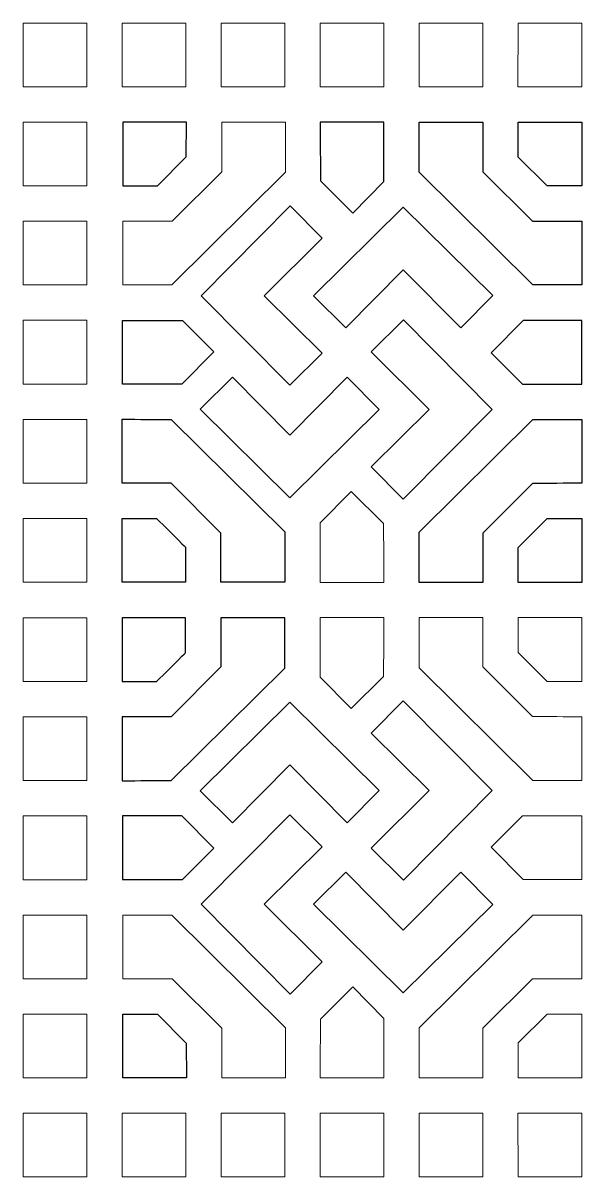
# Model space of a CAD drawing. Header units: centimetres. Extents: x -64 to 64, y -59 to 59.
# Drawn here: x -34.7 to -7.1, y -58.7 to -1.7 of the extents above; entities that cross this region are included whole.
import ezdxf

# ---------------------------------------------------------------- set-up
doc = ezdxf.new("R2010")
doc.units = ezdxf.units.CM
doc.header["$MEASUREMENT"] = 0
doc.layers.add('layer 1', color=7, linetype='Continuous')

msp = doc.modelspace()

# ---------------------------------------------------------------- linework, layer by layer
at = {"layer": 'layer 1', "color": 140, "lineweight": 9}
for points in [[(-34.67883, -4.80124), (-31.52833, -4.80124), (-31.52833, -1.65162), (-34.67883, -1.65162), (-34.67883, -4.80124)], [(-29.78341, -4.80124), (-26.63291, -4.80124), (-26.63291, -1.65162), (-29.78341, -1.65162), (-29.78341, -4.80124)], [(-24.88801, -4.80124), (-21.73751, -4.80124), (-21.73751, -1.65162), (-24.88801, -1.65162), (-24.88801, -4.80124)], [(-19.9926, -4.80124), (-16.8421, -4.80124), (-16.8421, -1.65162), (-19.9926, -1.65162), (-19.9926, -4.80124)], [(-15.0972, -4.80124), (-11.9467, -4.80124), (-11.9467, -1.65162), (-15.0972, -1.65162), (-15.0972, -4.80124)], [(-34.67883, -9.69527), (-31.52833, -9.69527), (-31.52833, -6.54565), (-34.67883, -6.54565), (-34.67883, -9.69527)], [(-34.67883, -14.5893), (-31.52833, -14.5893), (-31.52833, -11.43968), (-34.67883, -11.43968), (-34.67883, -14.5893)], [(-34.67883, -19.48333), (-31.52833, -19.48333), (-31.52833, -16.33371), (-34.67883, -16.33371), (-34.67883, -19.48333)], [(-34.67883, -24.37736), (-31.52833, -24.37736), (-31.52833, -21.22774), (-34.67883, -21.22774), (-34.67883, -24.37736)], [(-34.67883, -29.27139), (-31.52833, -29.27139), (-31.52833, -26.12177), (-34.67883, -26.12177), (-34.67883, -29.27139)], [(-34.67883, -34.18147), (-31.52833, -34.18147), (-31.52833, -31.03185), (-34.67883, -31.03185), (-34.67883, -34.18147)], [(-34.67883, -39.0755), (-31.52833, -39.0755), (-31.52833, -35.92588), (-34.67883, -35.92588), (-34.67883, -39.0755)], [(-34.67883, -43.96953), (-31.52833, -43.96953), (-31.52833, -40.81991), (-34.67883, -40.81991), (-34.67883, -43.96953)], [(-34.67883, -48.86356), (-31.52833, -48.86356), (-31.52833, -45.71394), (-34.67883, -45.71394), (-34.67883, -48.86356)], [(-34.67883, -53.75759), (-31.52833, -53.75759), (-31.52833, -50.60797), (-34.67883, -50.60797), (-34.67883, -53.75759)], [(-34.67883, -58.65162), (-31.52833, -58.65162), (-31.52833, -55.502), (-34.67883, -55.502), (-34.67883, -58.65162)], [(-24.88801, -58.65162), (-21.73751, -58.65162), (-21.73751, -55.502), (-24.88801, -55.502), (-24.88801, -58.65162)], [(-15.0972, -58.65162), (-11.9467, -58.65162), (-11.9467, -55.502), (-15.0972, -55.502), (-15.0972, -58.65162)]]:
    msp.add_lwpolyline(points, close=True, dxfattribs=at)
for points, knots in [([(-10.22222, -4.80628), (-10.22222, -4.80628), (-10.20179, -1.65162), (-10.20179, -1.65162), (-10.20179, -1.65162), (-10.20179, -1.65162), (-7.05128, -1.65162), (-7.05128, -1.65162), (-7.05128, -1.65162), (-7.05128, -1.65162), (-7.05128, -4.80124), (-7.05128, -4.80124), (-7.05128, -4.80124), (-8.10828, -4.80124), (-9.16524, -4.80462), (-10.22222, -4.80628)], [0, 0, 0, 0, 0.2, 0.2, 0.2, 0.2, 0.4, 0.4, 0.4, 0.4, 0.6, 0.6, 0.6, 0.6, 1, 1, 1, 1]), ([(-29.75035, -11.43974), (-29.75035, -14.58936), (-29.75035, -14.58936), (-29.75035, -14.58936), (-29.75035, -14.58936), (-28.90253, -14.59069), (-28.12731, -14.58169), (-27.31952, -14.58297), (-27.31952, -14.58297), (-27.31952, -14.58297), (-21.70443, -9.02397), (-21.70443, -9.02397), (-21.70443, -9.02397), (-21.70443, -9.02397), (-21.70443, -6.54571), (-21.70443, -6.54571), (-21.70443, -6.54571), (-21.70443, -6.54571), (-24.85494, -6.54571), (-24.85494, -6.54571), (-24.85494, -6.54571), (-24.85494, -6.54571), (-24.85494, -8.99514), (-24.85494, -8.99514), (-24.85494, -8.99514), (-24.85494, -8.99514), (-27.31396, -11.4321), (-27.31396, -11.4321), (-27.31396, -11.4321), (-28.1213, -11.43082), (-28.90302, -11.44107), (-29.75035, -11.43974)], [0, 0, 0, 0, 0.11111111, 0.11111111, 0.11111111, 0.11111111, 0.22222222, 0.22222222, 0.22222222, 0.22222222, 0.33333333, 0.33333333, 0.33333333, 0.33333333, 0.44444444, 0.44444444, 0.44444444, 0.44444444, 0.55555556, 0.55555556, 0.55555556, 0.55555556, 0.66666667, 0.66666667, 0.66666667, 0.66666667, 0.77777778, 0.77777778, 0.77777778, 0.77777778, 1, 1, 1, 1]), ([(-25.8688, -15.12061), (-25.8688, -15.12061), (-21.48263, -10.68796), (-21.48263, -10.68796), (-21.48263, -10.68796), (-21.48263, -10.68796), (-19.8986, -12.27906), (-19.8986, -12.27906), (-19.8986, -12.27906), (-19.8986, -12.27906), (-22.76754, -15.11936), (-22.76754, -15.11936), (-22.76754, -15.11936), (-22.76754, -15.11936), (-19.89509, -17.95074), (-19.89509, -17.95074), (-19.89509, -17.95074), (-19.89509, -17.95074), (-21.49135, -19.53902), (-21.49135, -19.53902), (-21.49135, -19.53902), (-21.49135, -19.53902), (-25.8688, -15.12061), (-25.8688, -15.12061)], [0, 0, 0, 0, 0.14285714, 0.14285714, 0.14285714, 0.14285714, 0.28571429, 0.28571429, 0.28571429, 0.28571429, 0.42857143, 0.42857143, 0.42857143, 0.42857143, 0.57142857, 0.57142857, 0.57142857, 0.57142857, 0.71428571, 0.71428571, 0.71428571, 0.71428571, 1, 1, 1, 1]), ([(-15.88278, -13.83861), (-15.88278, -13.83861), (-18.72388, -16.70674), (-18.72388, -16.70674), (-18.72388, -16.70674), (-18.72388, -16.70674), (-20.31543, -15.12315), (-20.31543, -15.12315), (-20.31543, -15.12315), (-20.31543, -15.12315), (-15.88173, -10.738), (-15.88173, -10.738), (-15.88173, -10.738), (-15.88173, -10.738), (-11.46188, -15.11444), (-11.46188, -15.11444), (-11.46188, -15.11444), (-11.46188, -15.11444), (-13.04592, -16.70554), (-13.04592, -16.70554), (-13.04592, -16.70554), (-13.04592, -16.70554), (-15.88278, -13.83861), (-15.88278, -13.83861)], [0, 0, 0, 0, 0.14285714, 0.14285714, 0.14285714, 0.14285714, 0.28571429, 0.28571429, 0.28571429, 0.28571429, 0.42857143, 0.42857143, 0.42857143, 0.42857143, 0.57142857, 0.57142857, 0.57142857, 0.57142857, 0.71428571, 0.71428571, 0.71428571, 0.71428571, 1, 1, 1, 1]), ([(-11.49617, -20.73456), (-11.49617, -20.73456), (-15.88219, -25.16662), (-15.88219, -25.16662), (-15.88219, -25.16662), (-15.88219, -25.16662), (-17.46622, -23.57552), (-17.46622, -23.57552), (-17.46622, -23.57552), (-17.46622, -23.57552), (-14.59728, -20.73522), (-14.59728, -20.73522), (-14.59728, -20.73522), (-14.59728, -20.73522), (-17.46502, -17.89915), (-17.46502, -17.89915), (-17.46502, -17.89915), (-17.46502, -17.89915), (-15.87347, -16.31556), (-15.87347, -16.31556), (-15.87347, -16.31556), (-15.87347, -16.31556), (-11.49617, -20.73456), (-11.49617, -20.73456)], [0, 0, 0, 0, 0.14285714, 0.14285714, 0.14285714, 0.14285714, 0.28571429, 0.28571429, 0.28571429, 0.28571429, 0.42857143, 0.42857143, 0.42857143, 0.42857143, 0.57142857, 0.57142857, 0.57142857, 0.57142857, 0.71428571, 0.71428571, 0.71428571, 0.71428571, 1, 1, 1, 1]), ([(-19.99661, -26.34537), (-19.99522, -27.32338), (-19.99413, -28.30141), (-19.9926, -29.27942), (-19.9926, -29.27942), (-19.9926, -29.27942), (-19.99258, -29.27942), (-16.84208, -29.27942), (-16.84208, -29.27942), (-16.8434, -28.43234), (-16.855, -27.18201), (-16.85629, -26.37489), (-16.85629, -26.37489), (-16.85629, -26.37489), (-18.45255, -24.78661), (-18.45255, -24.78661), (-18.45255, -24.78661), (-18.45255, -24.78661), (-19.99661, -26.34537), (-19.99661, -26.34537)], [0, 0, 0, 0, 0.16666667, 0.16666667, 0.16666667, 0.16666667, 0.33333333, 0.33333333, 0.33333333, 0.33333333, 0.5, 0.5, 0.5, 0.5, 0.66666667, 0.66666667, 0.66666667, 0.66666667, 1, 1, 1, 1]), ([(-19.99661, -33.95787), (-19.99522, -32.97986), (-19.99413, -32.00183), (-19.9926, -31.02382), (-19.9926, -31.02382), (-19.9926, -31.02382), (-19.99258, -31.02382), (-16.84208, -31.02382), (-16.84208, -31.02382), (-16.8434, -31.8709), (-16.855, -33.12123), (-16.85629, -33.92835), (-16.85629, -33.92835), (-16.85629, -33.92835), (-18.45255, -35.51663), (-18.45255, -35.51663), (-18.45255, -35.51663), (-18.45255, -35.51663), (-19.99661, -33.95787), (-19.99661, -33.95787)], [0, 0, 0, 0, 0.16666667, 0.16666667, 0.16666667, 0.16666667, 0.33333333, 0.33333333, 0.33333333, 0.33333333, 0.5, 0.5, 0.5, 0.5, 0.66666667, 0.66666667, 0.66666667, 0.66666667, 1, 1, 1, 1]), ([(-9.48767, -35.91022), (-8.68033, -35.90894), (-7.90555, -35.9192), (-7.05823, -35.91786), (-7.05823, -35.91786), (-7.05823, -35.91786), (-7.05599, -39.06748), (-7.05599, -39.06748), (-7.05599, -39.06748), (-7.90381, -39.0688), (-8.67432, -39.0598), (-9.48211, -39.06109), (-9.48211, -39.06109), (-9.48211, -39.06109), (-15.0972, -33.50208), (-15.0972, -33.50208), (-15.0972, -33.50208), (-15.0972, -33.50208), (-15.0972, -31.02382), (-15.0972, -31.02382), (-15.0972, -31.02382), (-15.0972, -31.02382), (-11.94669, -31.02382), (-11.94669, -31.02382), (-11.94669, -31.02382), (-11.94669, -31.02382), (-11.94779, -33.45079), (-11.94779, -33.45079), (-11.94779, -33.45079), (-11.94779, -33.45079), (-9.48767, -35.91022), (-9.48767, -35.91022)], [0, 0, 0, 0, 0.11111111, 0.11111111, 0.11111111, 0.11111111, 0.22222222, 0.22222222, 0.22222222, 0.22222222, 0.33333333, 0.33333333, 0.33333333, 0.33333333, 0.44444444, 0.44444444, 0.44444444, 0.44444444, 0.55555556, 0.55555556, 0.55555556, 0.55555556, 0.66666667, 0.66666667, 0.66666667, 0.66666667, 0.77777778, 0.77777778, 0.77777778, 0.77777778, 1, 1, 1, 1]), ([(-7.05599, -31.02382), (-7.05599, -31.02382), (-7.05599, -34.17346), (-7.05599, -34.17346), (-7.05599, -34.17346), (-7.05599, -34.17346), (-8.76688, -34.17481), (-8.76688, -34.17481), (-8.76688, -34.17481), (-8.76688, -34.17481), (-10.1965, -32.7456), (-10.1965, -32.7456), (-10.1965, -32.7456), (-10.1965, -32.7456), (-10.20179, -31.02382), (-10.20179, -31.02382), (-10.20179, -31.02382), (-10.20179, -31.02382), (-7.05599, -31.02382), (-7.05599, -31.02382)], [0, 0, 0, 0, 0.16666667, 0.16666667, 0.16666667, 0.16666667, 0.33333333, 0.33333333, 0.33333333, 0.33333333, 0.5, 0.5, 0.5, 0.5, 0.66666667, 0.66666667, 0.66666667, 0.66666667, 1, 1, 1, 1]), ([(-11.49617, -39.56868), (-11.49617, -39.56868), (-15.88219, -35.13662), (-15.88219, -35.13662), (-15.88219, -35.13662), (-15.88219, -35.13662), (-17.46622, -36.72772), (-17.46622, -36.72772), (-17.46622, -36.72772), (-17.46622, -36.72772), (-14.59728, -39.56802), (-14.59728, -39.56802), (-14.59728, -39.56802), (-14.59728, -39.56802), (-17.46502, -42.40409), (-17.46502, -42.40409), (-17.46502, -42.40409), (-17.46502, -42.40409), (-15.87347, -43.98768), (-15.87347, -43.98768), (-15.87347, -43.98768), (-15.87347, -43.98768), (-11.49617, -39.56868), (-11.49617, -39.56868)], [0, 0, 0, 0, 0.14285714, 0.14285714, 0.14285714, 0.14285714, 0.28571429, 0.28571429, 0.28571429, 0.28571429, 0.42857143, 0.42857143, 0.42857143, 0.42857143, 0.57142857, 0.57142857, 0.57142857, 0.57142857, 0.71428571, 0.71428571, 0.71428571, 0.71428571, 1, 1, 1, 1]), ([(-25.8688, -45.18263), (-25.8688, -45.18263), (-21.48263, -49.61528), (-21.48263, -49.61528), (-21.48263, -49.61528), (-21.48263, -49.61528), (-19.8986, -48.02418), (-19.8986, -48.02418), (-19.8986, -48.02418), (-19.8986, -48.02418), (-22.76754, -45.18388), (-22.76754, -45.18388), (-22.76754, -45.18388), (-22.76754, -45.18388), (-19.89509, -42.3525), (-19.89509, -42.3525), (-19.89509, -42.3525), (-19.89509, -42.3525), (-21.49135, -40.76422), (-21.49135, -40.76422), (-21.49135, -40.76422), (-21.49135, -40.76422), (-25.8688, -45.18263), (-25.8688, -45.18263)], [0, 0, 0, 0, 0.14285714, 0.14285714, 0.14285714, 0.14285714, 0.28571429, 0.28571429, 0.28571429, 0.28571429, 0.42857143, 0.42857143, 0.42857143, 0.42857143, 0.57142857, 0.57142857, 0.57142857, 0.57142857, 0.71428571, 0.71428571, 0.71428571, 0.71428571, 1, 1, 1, 1]), ([(-7.05599, -43.95297), (-7.05599, -43.95297), (-7.05599, -40.81595), (-7.05599, -40.81595), (-7.05599, -40.81595), (-7.90331, -40.81463), (-9.1788, -40.81717), (-9.98615, -40.81589), (-9.98615, -40.81589), (-9.98615, -40.81589), (-11.54535, -42.35951), (-11.54535, -42.35951), (-11.54535, -42.35951), (-11.54535, -42.35951), (-9.95662, -43.95532), (-9.95662, -43.95532), (-9.95662, -43.95532), (-9.14928, -43.95661), (-7.9033, -43.95164), (-7.05599, -43.95297)], [0, 0, 0, 0, 0.16666667, 0.16666667, 0.16666667, 0.16666667, 0.33333333, 0.33333333, 0.33333333, 0.33333333, 0.5, 0.5, 0.5, 0.5, 0.66666667, 0.66666667, 0.66666667, 0.66666667, 1, 1, 1, 1]), ([(-15.88278, -46.46463), (-15.88278, -46.46463), (-18.72388, -43.5965), (-18.72388, -43.5965), (-18.72388, -43.5965), (-18.72388, -43.5965), (-20.31543, -45.18009), (-20.31543, -45.18009), (-20.31543, -45.18009), (-20.31543, -45.18009), (-15.88173, -49.56524), (-15.88173, -49.56524), (-15.88173, -49.56524), (-15.88173, -49.56524), (-11.46188, -45.1888), (-11.46188, -45.1888), (-11.46188, -45.1888), (-11.46188, -45.1888), (-13.04592, -43.5977), (-13.04592, -43.5977), (-13.04592, -43.5977), (-13.04592, -43.5977), (-15.88278, -46.46463), (-15.88278, -46.46463)], [0, 0, 0, 0, 0.14285714, 0.14285714, 0.14285714, 0.14285714, 0.28571429, 0.28571429, 0.28571429, 0.28571429, 0.42857143, 0.42857143, 0.42857143, 0.42857143, 0.57142857, 0.57142857, 0.57142857, 0.57142857, 0.71428571, 0.71428571, 0.71428571, 0.71428571, 1, 1, 1, 1]), ([(-29.75035, -48.8635), (-29.75035, -45.71388), (-29.75035, -45.71388), (-29.75035, -45.71388), (-29.75035, -45.71388), (-28.90253, -45.71255), (-28.12731, -45.72155), (-27.31952, -45.72027), (-27.31952, -45.72027), (-27.31952, -45.72027), (-21.70443, -51.27927), (-21.70443, -51.27927), (-21.70443, -51.27927), (-21.70443, -51.27927), (-21.70443, -53.75753), (-21.70443, -53.75753), (-21.70443, -53.75753), (-21.70443, -53.75753), (-24.85494, -53.75753), (-24.85494, -53.75753), (-24.85494, -53.75753), (-24.85494, -53.75753), (-24.85494, -51.3081), (-24.85494, -51.3081), (-24.85494, -51.3081), (-24.85494, -51.3081), (-27.31396, -48.87114), (-27.31396, -48.87114), (-27.31396, -48.87114), (-28.1213, -48.87242), (-28.90302, -48.86217), (-29.75035, -48.8635)], [0, 0, 0, 0, 0.11111111, 0.11111111, 0.11111111, 0.11111111, 0.22222222, 0.22222222, 0.22222222, 0.22222222, 0.33333333, 0.33333333, 0.33333333, 0.33333333, 0.44444444, 0.44444444, 0.44444444, 0.44444444, 0.55555556, 0.55555556, 0.55555556, 0.55555556, 0.66666667, 0.66666667, 0.66666667, 0.66666667, 0.77777778, 0.77777778, 0.77777778, 0.77777778, 1, 1, 1, 1]), ([(-7.05596, -45.7203), (-7.05596, -45.7203), (-7.05128, -48.86356), (-7.05128, -48.86356), (-7.05128, -48.86356), (-7.05128, -48.86356), (-9.48767, -48.8712), (-9.48767, -48.8712), (-9.48767, -48.8712), (-9.48767, -48.8712), (-11.94669, -51.30816), (-11.94669, -51.30816), (-11.94669, -51.30816), (-11.94669, -51.30816), (-11.94669, -53.75759), (-11.94669, -53.75759), (-11.94669, -53.75759), (-11.94669, -53.75759), (-15.0972, -53.75759), (-15.0972, -53.75759), (-15.0972, -53.75759), (-15.0972, -53.75759), (-15.0972, -51.27933), (-15.0972, -51.27933), (-15.0972, -51.27933), (-15.0972, -51.27933), (-9.48211, -45.72032), (-9.48211, -45.72032), (-9.48211, -45.72032), (-8.67432, -45.72161), (-7.90378, -45.71898), (-7.05596, -45.7203)], [0, 0, 0, 0, 0.11111111, 0.11111111, 0.11111111, 0.11111111, 0.22222222, 0.22222222, 0.22222222, 0.22222222, 0.33333333, 0.33333333, 0.33333333, 0.33333333, 0.44444444, 0.44444444, 0.44444444, 0.44444444, 0.55555556, 0.55555556, 0.55555556, 0.55555556, 0.66666667, 0.66666667, 0.66666667, 0.66666667, 0.77777778, 0.77777778, 0.77777778, 0.77777778, 1, 1, 1, 1]), ([(-19.9784, -50.85307), (-19.97968, -51.66018), (-19.99128, -52.91052), (-19.99261, -53.75759), (-19.99261, -53.75759), (-19.99261, -53.75759), (-16.8421, -53.75759), (-16.8421, -53.75759), (-16.8421, -53.75759), (-16.84077, -52.91051), (-16.83936, -51.63066), (-16.83807, -50.82355), (-16.83807, -50.82355), (-16.83807, -50.82355), (-18.38213, -49.26478), (-18.38213, -49.26478), (-18.38213, -49.26478), (-18.38213, -49.26478), (-19.9784, -50.85307), (-19.9784, -50.85307)], [0, 0, 0, 0, 0.16666667, 0.16666667, 0.16666667, 0.16666667, 0.33333333, 0.33333333, 0.33333333, 0.33333333, 0.5, 0.5, 0.5, 0.5, 0.66666667, 0.66666667, 0.66666667, 0.66666667, 1, 1, 1, 1]), ([(-7.05599, -50.60797), (-7.05599, -50.60797), (-7.05599, -53.75759), (-7.05599, -53.75759), (-7.05599, -53.75759), (-7.05599, -53.75759), (-10.20179, -53.75759), (-10.20179, -53.75759), (-10.20179, -53.75759), (-10.20179, -53.75759), (-10.1965, -52.03581), (-10.1965, -52.03581), (-10.1965, -52.03581), (-10.1965, -52.03581), (-8.76688, -50.6066), (-8.76688, -50.6066), (-8.76688, -50.6066), (-8.76688, -50.6066), (-7.05599, -50.60797), (-7.05599, -50.60797)], [0, 0, 0, 0, 0.16666667, 0.16666667, 0.16666667, 0.16666667, 0.33333333, 0.33333333, 0.33333333, 0.33333333, 0.5, 0.5, 0.5, 0.5, 0.66666667, 0.66666667, 0.66666667, 0.66666667, 1, 1, 1, 1]), ([(-26.63291, -58.65162), (-26.63291, -58.65162), (-29.78342, -58.65162), (-29.78342, -58.65162), (-29.78342, -58.65162), (-29.78342, -58.65162), (-29.78342, -55.502), (-29.78342, -55.502), (-29.78342, -55.502), (-29.78342, -55.502), (-26.63291, -55.502), (-26.63291, -55.502), (-26.63291, -55.502), (-26.63291, -55.502), (-26.63291, -58.65162), (-26.63291, -58.65162)], [0, 0, 0, 0, 0.2, 0.2, 0.2, 0.2, 0.4, 0.4, 0.4, 0.4, 0.6, 0.6, 0.6, 0.6, 1, 1, 1, 1]), ([(-16.8421, -58.65162), (-16.8421, -58.65162), (-19.99261, -58.65162), (-19.99261, -58.65162), (-19.99261, -58.65162), (-19.99261, -58.65162), (-19.99261, -55.502), (-19.99261, -55.502), (-19.99261, -55.502), (-19.99261, -55.502), (-16.8421, -55.502), (-16.8421, -55.502), (-16.8421, -55.502), (-16.8421, -55.502), (-16.8421, -58.65162), (-16.8421, -58.65162)], [0, 0, 0, 0, 0.2, 0.2, 0.2, 0.2, 0.4, 0.4, 0.4, 0.4, 0.6, 0.6, 0.6, 0.6, 1, 1, 1, 1]), ([(-10.22222, -55.49696), (-10.22222, -55.49696), (-10.20179, -58.65162), (-10.20179, -58.65162), (-10.20179, -58.65162), (-10.20179, -58.65162), (-7.05128, -58.65162), (-7.05128, -58.65162), (-7.05128, -58.65162), (-7.05128, -58.65162), (-7.05128, -55.502), (-7.05128, -55.502), (-7.05128, -55.502), (-8.10828, -55.502), (-9.16524, -55.49862), (-10.22222, -55.49696)], [0, 0, 0, 0, 0.2, 0.2, 0.2, 0.2, 0.4, 0.4, 0.4, 0.4, 0.6, 0.6, 0.6, 0.6, 1, 1, 1, 1])]:
    msp.add_open_spline(points, degree=3, knots=knots, dxfattribs=at)
at = {"layer": 'layer 1', "color": 140}
for points, knots in [([(-28.03474, -9.6967), (-28.03474, -9.6967), (-29.75129, -9.69532), (-29.75129, -9.69532), (-29.75129, -9.69532), (-29.74948, -8.69721), (-29.74761, -7.6482), (-29.74564, -6.54571), (-29.74564, -6.54571), (-29.74564, -6.54571), (-26.59984, -6.54571), (-26.59984, -6.54571), (-26.59984, -6.54571), (-26.59984, -6.54571), (-26.60905, -8.26724), (-26.60905, -8.26724), (-26.60905, -8.26724), (-26.60905, -8.26724), (-28.03474, -9.6967), (-28.03474, -9.6967)], [0, 0, 0, 0, 0.16666667, 0.16666667, 0.16666667, 0.16666667, 0.33333333, 0.33333333, 0.33333333, 0.33333333, 0.5, 0.5, 0.5, 0.5, 0.66666667, 0.66666667, 0.66666667, 0.66666667, 1, 1, 1, 1]), ([(-19.9784, -9.45017), (-19.97968, -8.64306), (-19.99128, -7.39272), (-19.99261, -6.54565), (-19.99261, -6.54565), (-19.99261, -6.54565), (-16.8421, -6.54565), (-16.8421, -6.54565), (-16.8421, -6.54565), (-16.84077, -7.39273), (-16.83936, -8.67258), (-16.83807, -9.47969), (-16.83807, -9.47969), (-16.83807, -9.47969), (-18.38213, -11.03846), (-18.38213, -11.03846), (-18.38213, -11.03846), (-18.38213, -11.03846), (-19.9784, -9.45017), (-19.9784, -9.45017)], [0, 0, 0, 0, 0.16666667, 0.16666667, 0.16666667, 0.16666667, 0.33333333, 0.33333333, 0.33333333, 0.33333333, 0.5, 0.5, 0.5, 0.5, 0.66666667, 0.66666667, 0.66666667, 0.66666667, 1, 1, 1, 1]), ([(-7.05596, -14.58294), (-7.05596, -14.58294), (-7.05128, -11.43968), (-7.05128, -11.43968), (-7.05128, -11.43968), (-7.05128, -11.43968), (-9.48767, -11.43204), (-9.48767, -11.43204), (-9.48767, -11.43204), (-9.48767, -11.43204), (-11.94669, -8.99508), (-11.94669, -8.99508), (-11.94669, -8.99508), (-11.94669, -8.99508), (-11.94669, -6.54565), (-11.94669, -6.54565), (-11.94669, -6.54565), (-11.94669, -6.54565), (-15.0972, -6.54565), (-15.0972, -6.54565), (-15.0972, -6.54565), (-15.0972, -6.54565), (-15.0972, -9.02391), (-15.0972, -9.02391), (-15.0972, -9.02391), (-15.0972, -9.02391), (-9.48211, -14.58292), (-9.48211, -14.58292), (-9.48211, -14.58292), (-8.67432, -14.58163), (-7.90378, -14.58426), (-7.05596, -14.58294)], [0, 0, 0, 0, 0.11111111, 0.11111111, 0.11111111, 0.11111111, 0.22222222, 0.22222222, 0.22222222, 0.22222222, 0.33333333, 0.33333333, 0.33333333, 0.33333333, 0.44444444, 0.44444444, 0.44444444, 0.44444444, 0.55555556, 0.55555556, 0.55555556, 0.55555556, 0.66666667, 0.66666667, 0.66666667, 0.66666667, 0.77777778, 0.77777778, 0.77777778, 0.77777778, 1, 1, 1, 1]), ([(-7.05599, -9.69527), (-7.05599, -9.69527), (-7.05599, -6.54565), (-7.05599, -6.54565), (-7.05599, -6.54565), (-7.05599, -6.54565), (-10.20179, -6.54565), (-10.20179, -6.54565), (-10.20179, -6.54565), (-10.20179, -6.54565), (-10.1965, -8.26743), (-10.1965, -8.26743), (-10.1965, -8.26743), (-10.1965, -8.26743), (-8.76688, -9.69664), (-8.76688, -9.69664), (-8.76688, -9.69664), (-8.76688, -9.69664), (-7.05599, -9.69527), (-7.05599, -9.69527)], [0, 0, 0, 0, 0.16666667, 0.16666667, 0.16666667, 0.16666667, 0.33333333, 0.33333333, 0.33333333, 0.33333333, 0.5, 0.5, 0.5, 0.5, 0.66666667, 0.66666667, 0.66666667, 0.66666667, 1, 1, 1, 1]), ([(-29.76321, -16.35031), (-29.76529, -17.49424), (-29.76716, -18.53695), (-29.76885, -19.48729), (-29.76885, -19.48729), (-29.76885, -19.48729), (-26.82926, -19.48572), (-26.82926, -19.48572), (-26.82926, -19.48572), (-26.82926, -19.48572), (-25.24053, -17.8899), (-25.24053, -17.8899), (-25.24053, -17.8899), (-25.24053, -17.8899), (-26.79973, -16.34628), (-26.79973, -16.34628), (-26.79973, -16.34628), (-27.60708, -16.34757), (-28.91589, -16.34898), (-29.76321, -16.35031)], [0, 0, 0, 0, 0.16666667, 0.16666667, 0.16666667, 0.16666667, 0.33333333, 0.33333333, 0.33333333, 0.33333333, 0.5, 0.5, 0.5, 0.5, 0.66666667, 0.66666667, 0.66666667, 0.66666667, 1, 1, 1, 1]), ([(-7.05599, -16.35027), (-7.05599, -16.35027), (-7.05599, -19.48729), (-7.05599, -19.48729), (-7.05599, -19.48729), (-7.90331, -19.48861), (-9.1788, -19.48607), (-9.98615, -19.48735), (-9.98615, -19.48735), (-9.98615, -19.48735), (-11.54535, -17.94373), (-11.54535, -17.94373), (-11.54535, -17.94373), (-11.54535, -17.94373), (-9.95662, -16.34792), (-9.95662, -16.34792), (-9.95662, -16.34792), (-9.14928, -16.34663), (-7.9033, -16.3516), (-7.05599, -16.35027)], [0, 0, 0, 0, 0.16666667, 0.16666667, 0.16666667, 0.16666667, 0.33333333, 0.33333333, 0.33333333, 0.33333333, 0.5, 0.5, 0.5, 0.5, 0.66666667, 0.66666667, 0.66666667, 0.66666667, 1, 1, 1, 1]), ([(-21.49056, -22.01107), (-21.49056, -22.01107), (-18.6537, -19.14414), (-18.6537, -19.14414), (-18.6537, -19.14414), (-18.6537, -19.14414), (-17.06966, -20.73524), (-17.06966, -20.73524), (-17.06966, -20.73524), (-17.06966, -20.73524), (-21.48952, -25.11168), (-21.48952, -25.11168), (-21.48952, -25.11168), (-21.48952, -25.11168), (-25.92321, -20.72653), (-25.92321, -20.72653), (-25.92321, -20.72653), (-25.92321, -20.72653), (-24.32607, -19.1486), (-24.32607, -19.1486), (-24.32607, -19.1486), (-24.32607, -19.1486), (-21.49056, -22.01107), (-21.49056, -22.01107)], [0, 0, 0, 0, 0.14285714, 0.14285714, 0.14285714, 0.14285714, 0.28571429, 0.28571429, 0.28571429, 0.28571429, 0.42857143, 0.42857143, 0.42857143, 0.42857143, 0.57142857, 0.57142857, 0.57142857, 0.57142857, 0.71428571, 0.71428571, 0.71428571, 0.71428571, 1, 1, 1, 1]), ([(-24.89466, -26.84234), (-24.89466, -26.84234), (-24.89577, -29.2693), (-24.89577, -29.2693), (-24.89577, -29.2693), (-24.89577, -29.2693), (-21.74526, -29.2693), (-21.74526, -29.2693), (-21.74526, -29.2693), (-21.74526, -29.2693), (-21.74526, -26.79104), (-21.74526, -26.79104), (-21.74526, -26.79104), (-21.74526, -26.79104), (-27.36035, -21.23203), (-27.36035, -21.23203), (-27.36035, -21.23203), (-28.16814, -21.23332), (-28.92416, -21.2243), (-29.77197, -21.22563), (-29.77197, -21.22563), (-29.77418, -22.45336), (-29.77607, -23.49371), (-29.77765, -24.37526), (-29.77765, -24.37526), (-28.93032, -24.37392), (-28.16213, -24.38418), (-27.35479, -24.38291), (-27.35479, -24.38291), (-27.35479, -24.38291), (-24.89466, -26.84234), (-24.89466, -26.84234)], [0, 0, 0, 0, 0.11111111, 0.11111111, 0.11111111, 0.11111111, 0.22222222, 0.22222222, 0.22222222, 0.22222222, 0.33333333, 0.33333333, 0.33333333, 0.33333333, 0.44444444, 0.44444444, 0.44444444, 0.44444444, 0.55555556, 0.55555556, 0.55555556, 0.55555556, 0.66666667, 0.66666667, 0.66666667, 0.66666667, 0.77777778, 0.77777778, 0.77777778, 0.77777778, 1, 1, 1, 1]), ([(-9.48767, -24.39302), (-8.68033, -24.3943), (-7.90555, -24.38404), (-7.05823, -24.38538), (-7.05823, -24.38538), (-7.05823, -24.38538), (-7.05599, -21.23576), (-7.05599, -21.23576), (-7.05599, -21.23576), (-7.90381, -21.23444), (-8.67432, -21.24344), (-9.48211, -21.24215), (-9.48211, -21.24215), (-9.48211, -21.24215), (-15.0972, -26.80116), (-15.0972, -26.80116), (-15.0972, -26.80116), (-15.0972, -26.80116), (-15.0972, -29.27942), (-15.0972, -29.27942), (-15.0972, -29.27942), (-15.0972, -29.27942), (-11.94669, -29.27942), (-11.94669, -29.27942), (-11.94669, -29.27942), (-11.94669, -29.27942), (-11.94779, -26.85245), (-11.94779, -26.85245), (-11.94779, -26.85245), (-11.94779, -26.85245), (-9.48767, -24.39302), (-9.48767, -24.39302)], [0, 0, 0, 0, 0.11111111, 0.11111111, 0.11111111, 0.11111111, 0.22222222, 0.22222222, 0.22222222, 0.22222222, 0.33333333, 0.33333333, 0.33333333, 0.33333333, 0.44444444, 0.44444444, 0.44444444, 0.44444444, 0.55555556, 0.55555556, 0.55555556, 0.55555556, 0.66666667, 0.66666667, 0.66666667, 0.66666667, 0.77777778, 0.77777778, 0.77777778, 0.77777778, 1, 1, 1, 1]), ([(-29.78647, -29.2693), (-29.78647, -29.2693), (-26.64067, -29.2693), (-26.64067, -29.2693), (-26.64067, -29.2693), (-26.64067, -29.2693), (-26.64596, -27.54752), (-26.64596, -27.54752), (-26.64596, -27.54752), (-26.64596, -27.54752), (-26.64596, -27.54752), (-28.07557, -26.11831), (-28.07557, -26.11831), (-28.07557, -26.11831), (-29.78079, -26.11968), (-29.78079, -26.11968), (-29.78079, -26.11968), (-29.78079, -26.11968), (-29.78642, -29.25937), (-29.78642, -29.25937), (-29.78642, -29.25937), (-29.78642, -29.25937), (-29.78642, -29.2595), (-29.78642, -29.2595), (-29.78642, -29.2595), (-29.78642, -29.2595), (-29.78643, -29.26141), (-29.78643, -29.26141), (-29.78643, -29.26141), (-29.78643, -29.26141), (-29.78645, -29.26522), (-29.78645, -29.26522), (-29.78645, -29.26522), (-29.78645, -29.26522), (-29.78645, -29.26533), (-29.78645, -29.26533), (-29.78645, -29.26533), (-29.78645, -29.26533), (-29.78647, -29.2693), (-29.78647, -29.2693), (-29.78647, -29.2693), (-29.78647, -29.2693), (-29.78647, -29.2693), (-29.78647, -29.2693)], [0, 0, 0, 0, 0.08333333, 0.08333333, 0.08333333, 0.08333333, 0.16666667, 0.16666667, 0.16666667, 0.16666667, 0.25, 0.25, 0.25, 0.25, 0.33333333, 0.33333333, 0.33333333, 0.33333333, 0.41666667, 0.41666667, 0.41666667, 0.41666667, 0.5, 0.5, 0.5, 0.5, 0.58333333, 0.58333333, 0.58333333, 0.58333333, 0.66666667, 0.66666667, 0.66666667, 0.66666667, 0.75, 0.75, 0.75, 0.75, 0.83333333, 0.83333333, 0.83333333, 0.83333333, 1, 1, 1, 1]), ([(-7.05599, -29.27942), (-7.05599, -29.27942), (-7.05599, -26.12978), (-7.05599, -26.12978), (-7.05599, -26.12978), (-7.05599, -26.12978), (-8.76688, -26.12843), (-8.76688, -26.12843), (-8.76688, -26.12843), (-8.76688, -26.12843), (-10.1965, -27.55764), (-10.1965, -27.55764), (-10.1965, -27.55764), (-10.1965, -27.55764), (-10.20179, -29.27942), (-10.20179, -29.27942), (-10.20179, -29.27942), (-10.20179, -29.27942), (-7.05599, -29.27942), (-7.05599, -29.27942), (-7.05599, -29.27942), (-7.05599, -29.27942), (-7.05599, -29.27942), (-7.05599, -29.27942)], [0, 0, 0, 0, 0.14285714, 0.14285714, 0.14285714, 0.14285714, 0.28571429, 0.28571429, 0.28571429, 0.28571429, 0.42857143, 0.42857143, 0.42857143, 0.42857143, 0.57142857, 0.57142857, 0.57142857, 0.57142857, 0.71428571, 0.71428571, 0.71428571, 0.71428571, 1, 1, 1, 1]), ([(-29.78647, -31.03394), (-29.78647, -31.03394), (-26.64067, -31.03394), (-26.64067, -31.03394), (-26.64067, -31.03394), (-26.64067, -31.03394), (-26.64596, -32.75572), (-26.64596, -32.75572), (-26.64596, -32.75572), (-26.64596, -32.75572), (-26.64596, -32.75572), (-28.07557, -34.18493), (-28.07557, -34.18493), (-28.07557, -34.18493), (-29.78079, -34.18356), (-29.78079, -34.18356), (-29.78079, -34.18356), (-29.78079, -34.18356), (-29.78642, -31.04387), (-29.78642, -31.04387), (-29.78642, -31.04387), (-29.78642, -31.04387), (-29.78642, -31.04374), (-29.78642, -31.04374), (-29.78642, -31.04374), (-29.78642, -31.04374), (-29.78643, -31.04183), (-29.78643, -31.04183), (-29.78643, -31.04183), (-29.78643, -31.04183), (-29.78645, -31.03802), (-29.78645, -31.03802), (-29.78645, -31.03802), (-29.78645, -31.03802), (-29.78645, -31.03791), (-29.78645, -31.03791), (-29.78645, -31.03791), (-29.78645, -31.03791), (-29.78647, -31.03394), (-29.78647, -31.03394), (-29.78647, -31.03394), (-29.78647, -31.03394), (-29.78647, -31.03394), (-29.78647, -31.03394)], [0, 0, 0, 0, 0.08333333, 0.08333333, 0.08333333, 0.08333333, 0.16666667, 0.16666667, 0.16666667, 0.16666667, 0.25, 0.25, 0.25, 0.25, 0.33333333, 0.33333333, 0.33333333, 0.33333333, 0.41666667, 0.41666667, 0.41666667, 0.41666667, 0.5, 0.5, 0.5, 0.5, 0.58333333, 0.58333333, 0.58333333, 0.58333333, 0.66666667, 0.66666667, 0.66666667, 0.66666667, 0.75, 0.75, 0.75, 0.75, 0.83333333, 0.83333333, 0.83333333, 0.83333333, 1, 1, 1, 1]), ([(-24.89466, -33.4609), (-24.89466, -33.4609), (-24.89577, -31.03394), (-24.89577, -31.03394), (-24.89577, -31.03394), (-24.89577, -31.03394), (-21.74526, -31.03394), (-21.74526, -31.03394), (-21.74526, -31.03394), (-21.74526, -31.03394), (-21.74526, -33.5122), (-21.74526, -33.5122), (-21.74526, -33.5122), (-21.74526, -33.5122), (-27.36035, -39.07121), (-27.36035, -39.07121), (-27.36035, -39.07121), (-28.16814, -39.06992), (-28.92416, -39.07894), (-29.77197, -39.07761), (-29.77197, -39.07761), (-29.77418, -37.84988), (-29.77607, -36.80953), (-29.77765, -35.92798), (-29.77765, -35.92798), (-28.93032, -35.92932), (-28.16213, -35.91906), (-27.35479, -35.92033), (-27.35479, -35.92033), (-27.35479, -35.92033), (-24.89466, -33.4609), (-24.89466, -33.4609)], [0, 0, 0, 0, 0.11111111, 0.11111111, 0.11111111, 0.11111111, 0.22222222, 0.22222222, 0.22222222, 0.22222222, 0.33333333, 0.33333333, 0.33333333, 0.33333333, 0.44444444, 0.44444444, 0.44444444, 0.44444444, 0.55555556, 0.55555556, 0.55555556, 0.55555556, 0.66666667, 0.66666667, 0.66666667, 0.66666667, 0.77777778, 0.77777778, 0.77777778, 0.77777778, 1, 1, 1, 1]), ([(-21.49056, -38.29217), (-21.49056, -38.29217), (-18.6537, -41.1591), (-18.6537, -41.1591), (-18.6537, -41.1591), (-18.6537, -41.1591), (-17.06966, -39.568), (-17.06966, -39.568), (-17.06966, -39.568), (-17.06966, -39.568), (-21.48952, -35.19156), (-21.48952, -35.19156), (-21.48952, -35.19156), (-21.48952, -35.19156), (-25.92321, -39.57671), (-25.92321, -39.57671), (-25.92321, -39.57671), (-25.92321, -39.57671), (-24.33166, -41.16029), (-24.33166, -41.16029), (-24.33166, -41.16029), (-24.33166, -41.16029), (-21.49056, -38.29217), (-21.49056, -38.29217)], [0, 0, 0, 0, 0.14285714, 0.14285714, 0.14285714, 0.14285714, 0.28571429, 0.28571429, 0.28571429, 0.28571429, 0.42857143, 0.42857143, 0.42857143, 0.42857143, 0.57142857, 0.57142857, 0.57142857, 0.57142857, 0.71428571, 0.71428571, 0.71428571, 0.71428571, 1, 1, 1, 1]), ([(-29.76321, -43.95293), (-29.76529, -42.809), (-29.76716, -41.76629), (-29.76885, -40.81595), (-29.76885, -40.81595), (-29.76885, -40.81595), (-26.82926, -40.81752), (-26.82926, -40.81752), (-26.82926, -40.81752), (-26.82926, -40.81752), (-25.24053, -42.41334), (-25.24053, -42.41334), (-25.24053, -42.41334), (-25.24053, -42.41334), (-26.79973, -43.95696), (-26.79973, -43.95696), (-26.79973, -43.95696), (-27.60708, -43.95567), (-28.91589, -43.95426), (-29.76321, -43.95293)], [0, 0, 0, 0, 0.16666667, 0.16666667, 0.16666667, 0.16666667, 0.33333333, 0.33333333, 0.33333333, 0.33333333, 0.5, 0.5, 0.5, 0.5, 0.66666667, 0.66666667, 0.66666667, 0.66666667, 1, 1, 1, 1]), ([(-28.03474, -50.60654), (-28.03474, -50.60654), (-29.75129, -50.60792), (-29.75129, -50.60792), (-29.75129, -50.60792), (-29.74948, -51.60603), (-29.74761, -52.65504), (-29.74564, -53.75753), (-29.74564, -53.75753), (-29.74564, -53.75753), (-26.59984, -53.75753), (-26.59984, -53.75753), (-26.59984, -53.75753), (-26.59984, -53.75753), (-26.60905, -52.036), (-26.60905, -52.036), (-26.60905, -52.036), (-26.60905, -52.036), (-28.03474, -50.60654), (-28.03474, -50.60654)], [0, 0, 0, 0, 0.16666667, 0.16666667, 0.16666667, 0.16666667, 0.33333333, 0.33333333, 0.33333333, 0.33333333, 0.5, 0.5, 0.5, 0.5, 0.66666667, 0.66666667, 0.66666667, 0.66666667, 1, 1, 1, 1])]:
    msp.add_open_spline(points, degree=3, knots=knots, dxfattribs=at)
at = {"layer": 'layer 1', "color": 250, "lineweight": 9}
for points, knots in [([(-28.03474, -9.6967), (-28.03474, -9.6967), (-29.75129, -9.69532), (-29.75129, -9.69532), (-29.75129, -9.69532), (-29.74948, -8.69721), (-29.74761, -7.6482), (-29.74564, -6.54571), (-29.74564, -6.54571), (-29.74564, -6.54571), (-26.59984, -6.54571), (-26.59984, -6.54571), (-26.59984, -6.54571), (-26.59984, -6.54571), (-26.60905, -8.26724), (-26.60905, -8.26724), (-26.60905, -8.26724), (-26.60905, -8.26724), (-28.03474, -9.6967), (-28.03474, -9.6967)], [0, 0, 0, 0, 0.16666667, 0.16666667, 0.16666667, 0.16666667, 0.33333333, 0.33333333, 0.33333333, 0.33333333, 0.5, 0.5, 0.5, 0.5, 0.66666667, 0.66666667, 0.66666667, 0.66666667, 1, 1, 1, 1]), ([(-19.9784, -9.45017), (-19.97968, -8.64306), (-19.99128, -7.39272), (-19.99261, -6.54565), (-19.99261, -6.54565), (-19.99261, -6.54565), (-16.8421, -6.54565), (-16.8421, -6.54565), (-16.8421, -6.54565), (-16.84077, -7.39273), (-16.83936, -8.67258), (-16.83807, -9.47969), (-16.83807, -9.47969), (-16.83807, -9.47969), (-18.38213, -11.03846), (-18.38213, -11.03846), (-18.38213, -11.03846), (-18.38213, -11.03846), (-19.9784, -9.45017), (-19.9784, -9.45017)], [0, 0, 0, 0, 0.16666667, 0.16666667, 0.16666667, 0.16666667, 0.33333333, 0.33333333, 0.33333333, 0.33333333, 0.5, 0.5, 0.5, 0.5, 0.66666667, 0.66666667, 0.66666667, 0.66666667, 1, 1, 1, 1]), ([(-7.05596, -14.58294), (-7.05596, -14.58294), (-7.05128, -11.43968), (-7.05128, -11.43968), (-7.05128, -11.43968), (-7.05128, -11.43968), (-9.48767, -11.43204), (-9.48767, -11.43204), (-9.48767, -11.43204), (-9.48767, -11.43204), (-11.94669, -8.99508), (-11.94669, -8.99508), (-11.94669, -8.99508), (-11.94669, -8.99508), (-11.94669, -6.54565), (-11.94669, -6.54565), (-11.94669, -6.54565), (-11.94669, -6.54565), (-15.0972, -6.54565), (-15.0972, -6.54565), (-15.0972, -6.54565), (-15.0972, -6.54565), (-15.0972, -9.02391), (-15.0972, -9.02391), (-15.0972, -9.02391), (-15.0972, -9.02391), (-9.48211, -14.58292), (-9.48211, -14.58292), (-9.48211, -14.58292), (-8.67432, -14.58163), (-7.90378, -14.58426), (-7.05596, -14.58294)], [0, 0, 0, 0, 0.11111111, 0.11111111, 0.11111111, 0.11111111, 0.22222222, 0.22222222, 0.22222222, 0.22222222, 0.33333333, 0.33333333, 0.33333333, 0.33333333, 0.44444444, 0.44444444, 0.44444444, 0.44444444, 0.55555556, 0.55555556, 0.55555556, 0.55555556, 0.66666667, 0.66666667, 0.66666667, 0.66666667, 0.77777778, 0.77777778, 0.77777778, 0.77777778, 1, 1, 1, 1]), ([(-7.05599, -9.69527), (-7.05599, -9.69527), (-7.05599, -6.54565), (-7.05599, -6.54565), (-7.05599, -6.54565), (-7.05599, -6.54565), (-10.20179, -6.54565), (-10.20179, -6.54565), (-10.20179, -6.54565), (-10.20179, -6.54565), (-10.1965, -8.26743), (-10.1965, -8.26743), (-10.1965, -8.26743), (-10.1965, -8.26743), (-8.76688, -9.69664), (-8.76688, -9.69664), (-8.76688, -9.69664), (-8.76688, -9.69664), (-7.05599, -9.69527), (-7.05599, -9.69527)], [0, 0, 0, 0, 0.16666667, 0.16666667, 0.16666667, 0.16666667, 0.33333333, 0.33333333, 0.33333333, 0.33333333, 0.5, 0.5, 0.5, 0.5, 0.66666667, 0.66666667, 0.66666667, 0.66666667, 1, 1, 1, 1]), ([(-29.76321, -16.35031), (-29.76529, -17.49424), (-29.76716, -18.53695), (-29.76885, -19.48729), (-29.76885, -19.48729), (-29.76885, -19.48729), (-26.82926, -19.48572), (-26.82926, -19.48572), (-26.82926, -19.48572), (-26.82926, -19.48572), (-25.24053, -17.8899), (-25.24053, -17.8899), (-25.24053, -17.8899), (-25.24053, -17.8899), (-26.79973, -16.34628), (-26.79973, -16.34628), (-26.79973, -16.34628), (-27.60708, -16.34757), (-28.91589, -16.34898), (-29.76321, -16.35031)], [0, 0, 0, 0, 0.16666667, 0.16666667, 0.16666667, 0.16666667, 0.33333333, 0.33333333, 0.33333333, 0.33333333, 0.5, 0.5, 0.5, 0.5, 0.66666667, 0.66666667, 0.66666667, 0.66666667, 1, 1, 1, 1]), ([(-7.05599, -16.35027), (-7.05599, -16.35027), (-7.05599, -19.48729), (-7.05599, -19.48729), (-7.05599, -19.48729), (-7.90331, -19.48861), (-9.1788, -19.48607), (-9.98615, -19.48735), (-9.98615, -19.48735), (-9.98615, -19.48735), (-11.54535, -17.94373), (-11.54535, -17.94373), (-11.54535, -17.94373), (-11.54535, -17.94373), (-9.95662, -16.34792), (-9.95662, -16.34792), (-9.95662, -16.34792), (-9.14928, -16.34663), (-7.9033, -16.3516), (-7.05599, -16.35027)], [0, 0, 0, 0, 0.16666667, 0.16666667, 0.16666667, 0.16666667, 0.33333333, 0.33333333, 0.33333333, 0.33333333, 0.5, 0.5, 0.5, 0.5, 0.66666667, 0.66666667, 0.66666667, 0.66666667, 1, 1, 1, 1]), ([(-21.49056, -22.01107), (-21.49056, -22.01107), (-18.6537, -19.14414), (-18.6537, -19.14414), (-18.6537, -19.14414), (-18.6537, -19.14414), (-17.06966, -20.73524), (-17.06966, -20.73524), (-17.06966, -20.73524), (-17.06966, -20.73524), (-21.48952, -25.11168), (-21.48952, -25.11168), (-21.48952, -25.11168), (-21.48952, -25.11168), (-25.92321, -20.72653), (-25.92321, -20.72653), (-25.92321, -20.72653), (-25.92321, -20.72653), (-24.32607, -19.1486), (-24.32607, -19.1486), (-24.32607, -19.1486), (-24.32607, -19.1486), (-21.49056, -22.01107), (-21.49056, -22.01107)], [0, 0, 0, 0, 0.14285714, 0.14285714, 0.14285714, 0.14285714, 0.28571429, 0.28571429, 0.28571429, 0.28571429, 0.42857143, 0.42857143, 0.42857143, 0.42857143, 0.57142857, 0.57142857, 0.57142857, 0.57142857, 0.71428571, 0.71428571, 0.71428571, 0.71428571, 1, 1, 1, 1]), ([(-24.89466, -26.84234), (-24.89466, -26.84234), (-24.89577, -29.2693), (-24.89577, -29.2693), (-24.89577, -29.2693), (-24.89577, -29.2693), (-21.74526, -29.2693), (-21.74526, -29.2693), (-21.74526, -29.2693), (-21.74526, -29.2693), (-21.74526, -26.79104), (-21.74526, -26.79104), (-21.74526, -26.79104), (-21.74526, -26.79104), (-27.36035, -21.23203), (-27.36035, -21.23203), (-27.36035, -21.23203), (-28.16814, -21.23332), (-28.92416, -21.2243), (-29.77197, -21.22563), (-29.77197, -21.22563), (-29.77418, -22.45336), (-29.77607, -23.49371), (-29.77765, -24.37526), (-29.77765, -24.37526), (-28.93032, -24.37392), (-28.16213, -24.38418), (-27.35479, -24.38291), (-27.35479, -24.38291), (-27.35479, -24.38291), (-24.89466, -26.84234), (-24.89466, -26.84234)], [0, 0, 0, 0, 0.11111111, 0.11111111, 0.11111111, 0.11111111, 0.22222222, 0.22222222, 0.22222222, 0.22222222, 0.33333333, 0.33333333, 0.33333333, 0.33333333, 0.44444444, 0.44444444, 0.44444444, 0.44444444, 0.55555556, 0.55555556, 0.55555556, 0.55555556, 0.66666667, 0.66666667, 0.66666667, 0.66666667, 0.77777778, 0.77777778, 0.77777778, 0.77777778, 1, 1, 1, 1]), ([(-9.48767, -24.39302), (-8.68033, -24.3943), (-7.90555, -24.38404), (-7.05823, -24.38538), (-7.05823, -24.38538), (-7.05823, -24.38538), (-7.05599, -21.23576), (-7.05599, -21.23576), (-7.05599, -21.23576), (-7.90381, -21.23444), (-8.67432, -21.24344), (-9.48211, -21.24215), (-9.48211, -21.24215), (-9.48211, -21.24215), (-15.0972, -26.80116), (-15.0972, -26.80116), (-15.0972, -26.80116), (-15.0972, -26.80116), (-15.0972, -29.27942), (-15.0972, -29.27942), (-15.0972, -29.27942), (-15.0972, -29.27942), (-11.94669, -29.27942), (-11.94669, -29.27942), (-11.94669, -29.27942), (-11.94669, -29.27942), (-11.94779, -26.85245), (-11.94779, -26.85245), (-11.94779, -26.85245), (-11.94779, -26.85245), (-9.48767, -24.39302), (-9.48767, -24.39302)], [0, 0, 0, 0, 0.11111111, 0.11111111, 0.11111111, 0.11111111, 0.22222222, 0.22222222, 0.22222222, 0.22222222, 0.33333333, 0.33333333, 0.33333333, 0.33333333, 0.44444444, 0.44444444, 0.44444444, 0.44444444, 0.55555556, 0.55555556, 0.55555556, 0.55555556, 0.66666667, 0.66666667, 0.66666667, 0.66666667, 0.77777778, 0.77777778, 0.77777778, 0.77777778, 1, 1, 1, 1]), ([(-29.78647, -29.2693), (-29.78647, -29.2693), (-26.64067, -29.2693), (-26.64067, -29.2693), (-26.64067, -29.2693), (-26.64067, -29.2693), (-26.64596, -27.54752), (-26.64596, -27.54752), (-26.64596, -27.54752), (-26.64596, -27.54752), (-26.64596, -27.54752), (-28.07557, -26.11831), (-28.07557, -26.11831), (-28.07557, -26.11831), (-29.78079, -26.11968), (-29.78079, -26.11968), (-29.78079, -26.11968), (-29.78079, -26.11968), (-29.78642, -29.25937), (-29.78642, -29.25937), (-29.78642, -29.25937), (-29.78642, -29.25937), (-29.78642, -29.2595), (-29.78642, -29.2595), (-29.78642, -29.2595), (-29.78642, -29.2595), (-29.78643, -29.26141), (-29.78643, -29.26141), (-29.78643, -29.26141), (-29.78643, -29.26141), (-29.78645, -29.26522), (-29.78645, -29.26522), (-29.78645, -29.26522), (-29.78645, -29.26522), (-29.78645, -29.26533), (-29.78645, -29.26533), (-29.78645, -29.26533), (-29.78645, -29.26533), (-29.78647, -29.2693), (-29.78647, -29.2693)], [0, 0, 0, 0, 0.09090909, 0.09090909, 0.09090909, 0.09090909, 0.18181818, 0.18181818, 0.18181818, 0.18181818, 0.27272727, 0.27272727, 0.27272727, 0.27272727, 0.36363636, 0.36363636, 0.36363636, 0.36363636, 0.45454545, 0.45454545, 0.45454545, 0.45454545, 0.54545455, 0.54545455, 0.54545455, 0.54545455, 0.63636364, 0.63636364, 0.63636364, 0.63636364, 0.72727273, 0.72727273, 0.72727273, 0.72727273, 0.81818182, 0.81818182, 0.81818182, 0.81818182, 1, 1, 1, 1]), ([(-7.05599, -29.27942), (-7.05599, -29.27942), (-7.05599, -26.12978), (-7.05599, -26.12978), (-7.05599, -26.12978), (-7.05599, -26.12978), (-8.76688, -26.12843), (-8.76688, -26.12843), (-8.76688, -26.12843), (-8.76688, -26.12843), (-10.1965, -27.55764), (-10.1965, -27.55764), (-10.1965, -27.55764), (-10.1965, -27.55764), (-10.20179, -29.27942), (-10.20179, -29.27942), (-10.20179, -29.27942), (-10.20179, -29.27942), (-7.05599, -29.27942), (-7.05599, -29.27942)], [0, 0, 0, 0, 0.16666667, 0.16666667, 0.16666667, 0.16666667, 0.33333333, 0.33333333, 0.33333333, 0.33333333, 0.5, 0.5, 0.5, 0.5, 0.66666667, 0.66666667, 0.66666667, 0.66666667, 1, 1, 1, 1]), ([(-29.78647, -31.03394), (-29.78647, -31.03394), (-26.64067, -31.03394), (-26.64067, -31.03394), (-26.64067, -31.03394), (-26.64067, -31.03394), (-26.64596, -32.75572), (-26.64596, -32.75572), (-26.64596, -32.75572), (-26.64596, -32.75572), (-26.64596, -32.75572), (-28.07557, -34.18493), (-28.07557, -34.18493), (-28.07557, -34.18493), (-29.78079, -34.18356), (-29.78079, -34.18356), (-29.78079, -34.18356), (-29.78079, -34.18356), (-29.78642, -31.04387), (-29.78642, -31.04387), (-29.78642, -31.04387), (-29.78642, -31.04387), (-29.78642, -31.04374), (-29.78642, -31.04374), (-29.78642, -31.04374), (-29.78642, -31.04374), (-29.78643, -31.04183), (-29.78643, -31.04183), (-29.78643, -31.04183), (-29.78643, -31.04183), (-29.78645, -31.03802), (-29.78645, -31.03802), (-29.78645, -31.03802), (-29.78645, -31.03802), (-29.78645, -31.03791), (-29.78645, -31.03791), (-29.78645, -31.03791), (-29.78645, -31.03791), (-29.78647, -31.03394), (-29.78647, -31.03394)], [0, 0, 0, 0, 0.09090909, 0.09090909, 0.09090909, 0.09090909, 0.18181818, 0.18181818, 0.18181818, 0.18181818, 0.27272727, 0.27272727, 0.27272727, 0.27272727, 0.36363636, 0.36363636, 0.36363636, 0.36363636, 0.45454545, 0.45454545, 0.45454545, 0.45454545, 0.54545455, 0.54545455, 0.54545455, 0.54545455, 0.63636364, 0.63636364, 0.63636364, 0.63636364, 0.72727273, 0.72727273, 0.72727273, 0.72727273, 0.81818182, 0.81818182, 0.81818182, 0.81818182, 1, 1, 1, 1]), ([(-24.89466, -33.4609), (-24.89466, -33.4609), (-24.89577, -31.03394), (-24.89577, -31.03394), (-24.89577, -31.03394), (-24.89577, -31.03394), (-21.74526, -31.03394), (-21.74526, -31.03394), (-21.74526, -31.03394), (-21.74526, -31.03394), (-21.74526, -33.5122), (-21.74526, -33.5122), (-21.74526, -33.5122), (-21.74526, -33.5122), (-27.36035, -39.07121), (-27.36035, -39.07121), (-27.36035, -39.07121), (-28.16814, -39.06992), (-28.92416, -39.07894), (-29.77197, -39.07761), (-29.77197, -39.07761), (-29.77418, -37.84988), (-29.77607, -36.80953), (-29.77765, -35.92798), (-29.77765, -35.92798), (-28.93032, -35.92932), (-28.16213, -35.91906), (-27.35479, -35.92033), (-27.35479, -35.92033), (-27.35479, -35.92033), (-24.89466, -33.4609), (-24.89466, -33.4609)], [0, 0, 0, 0, 0.11111111, 0.11111111, 0.11111111, 0.11111111, 0.22222222, 0.22222222, 0.22222222, 0.22222222, 0.33333333, 0.33333333, 0.33333333, 0.33333333, 0.44444444, 0.44444444, 0.44444444, 0.44444444, 0.55555556, 0.55555556, 0.55555556, 0.55555556, 0.66666667, 0.66666667, 0.66666667, 0.66666667, 0.77777778, 0.77777778, 0.77777778, 0.77777778, 1, 1, 1, 1]), ([(-21.49056, -38.29217), (-21.49056, -38.29217), (-18.6537, -41.1591), (-18.6537, -41.1591), (-18.6537, -41.1591), (-18.6537, -41.1591), (-17.06966, -39.568), (-17.06966, -39.568), (-17.06966, -39.568), (-17.06966, -39.568), (-21.48952, -35.19156), (-21.48952, -35.19156), (-21.48952, -35.19156), (-21.48952, -35.19156), (-25.92321, -39.57671), (-25.92321, -39.57671), (-25.92321, -39.57671), (-25.92321, -39.57671), (-24.33166, -41.16029), (-24.33166, -41.16029), (-24.33166, -41.16029), (-24.33166, -41.16029), (-21.49056, -38.29217), (-21.49056, -38.29217)], [0, 0, 0, 0, 0.14285714, 0.14285714, 0.14285714, 0.14285714, 0.28571429, 0.28571429, 0.28571429, 0.28571429, 0.42857143, 0.42857143, 0.42857143, 0.42857143, 0.57142857, 0.57142857, 0.57142857, 0.57142857, 0.71428571, 0.71428571, 0.71428571, 0.71428571, 1, 1, 1, 1]), ([(-29.76321, -43.95293), (-29.76529, -42.809), (-29.76716, -41.76629), (-29.76885, -40.81595), (-29.76885, -40.81595), (-29.76885, -40.81595), (-26.82926, -40.81752), (-26.82926, -40.81752), (-26.82926, -40.81752), (-26.82926, -40.81752), (-25.24053, -42.41334), (-25.24053, -42.41334), (-25.24053, -42.41334), (-25.24053, -42.41334), (-26.79973, -43.95696), (-26.79973, -43.95696), (-26.79973, -43.95696), (-27.60708, -43.95567), (-28.91589, -43.95426), (-29.76321, -43.95293)], [0, 0, 0, 0, 0.16666667, 0.16666667, 0.16666667, 0.16666667, 0.33333333, 0.33333333, 0.33333333, 0.33333333, 0.5, 0.5, 0.5, 0.5, 0.66666667, 0.66666667, 0.66666667, 0.66666667, 1, 1, 1, 1]), ([(-28.03474, -50.60654), (-28.03474, -50.60654), (-29.75129, -50.60792), (-29.75129, -50.60792), (-29.75129, -50.60792), (-29.74948, -51.60603), (-29.74761, -52.65504), (-29.74564, -53.75753), (-29.74564, -53.75753), (-29.74564, -53.75753), (-26.59984, -53.75753), (-26.59984, -53.75753), (-26.59984, -53.75753), (-26.59984, -53.75753), (-26.60905, -52.036), (-26.60905, -52.036), (-26.60905, -52.036), (-26.60905, -52.036), (-28.03474, -50.60654), (-28.03474, -50.60654)], [0, 0, 0, 0, 0.16666667, 0.16666667, 0.16666667, 0.16666667, 0.33333333, 0.33333333, 0.33333333, 0.33333333, 0.5, 0.5, 0.5, 0.5, 0.66666667, 0.66666667, 0.66666667, 0.66666667, 1, 1, 1, 1])]:
    msp.add_open_spline(points, degree=3, knots=knots, dxfattribs=at)

doc.saveas('drawing.dxf')
